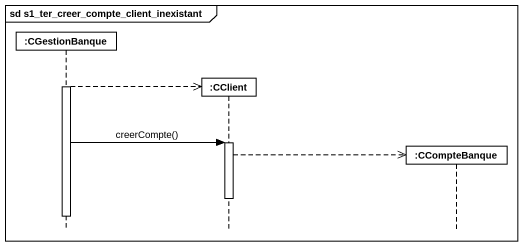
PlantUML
@startuml
mainframe sd s1_ter_creer_compte_client_inexistant
hide footbox
participant ":CGestionBanque" as CGestionBanque
participant ":CClient" as CClient
participant ":CCompteBanque" as CCompteBanque

activate CGestionBanque
CGestionBanque -->> CClient **
CGestionBanque -> CClient : creerCompte()
activate CClient
CClient -->> CCompteBanque **
deactivate CClient
deactivate CGestionBanque
@enduml
